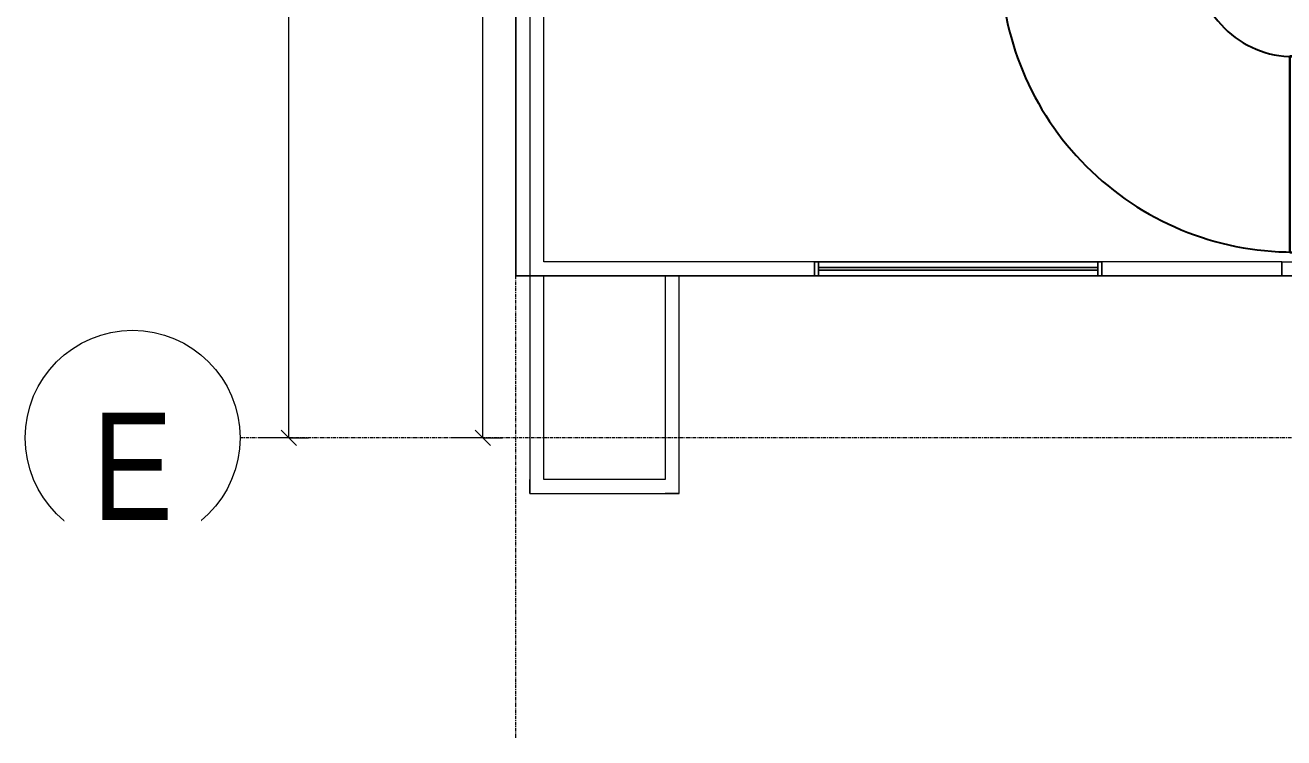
# Model space of a CAD drawing. Header units: millimetres. Extents: x -21807 to 22087, y 36760 to 60640.
# Drawn here: x -21807 to -17297, y 43362 to 45915 of the extents above; entities that cross this region are included whole.
import ezdxf

# ---------------------------------------------------------------- set-up
doc = ezdxf.new("R2010")
doc.units = ezdxf.units.MM
doc.linetypes.add('Grid Line', pattern=[22.225, 12.7, -3.175, 3.175, -3.175])
for name, color, linetype, lineweight in [('A-ANNO-DIMS', 7, 'Continuous', 9), ('A-ANNO-DIMS-110', 7, 'Continuous', 9), ('A-DETL-GENF', 7, 'Continuous', 5), ('A-WALL', 7, 'Continuous', 9), ('M-HVAC-DUCT', 7, 'Continuous', 25), ('S-GRID', 7, 'Continuous', 9), ('S-GRID-IDEN', 7, 'Continuous', 9)]:
    doc.layers.add(name, color=color, linetype=linetype, lineweight=lineweight)
for name, color, linetype, lineweight, true_color in [('A-DOOR', 5, 'Continuous', 9, 0x0000ff), ('A-FLOR', 7, 'Continuous', 9, 0x007f00), ('A-GLAZ', 7, 'Continuous', 9, 0x00007f)]:
    doc.layers.add(name, color=color, linetype=linetype, lineweight=lineweight, true_color=true_color)
doc.styles.add('Arial', font='arial.ttf', dxfattribs={"width": 0.8, "height": 385})
doc.styles.add('Arial_1', font='arial.ttf', dxfattribs={"width": 0.8, "height": 220})
doc.dimstyles.new('AK_DIM_2_0_Arial', dxfattribs={"dimscale": 304.8, "dimtxt": 224.457068, "dimasz": 0.180446, "dimexe": 0.360892, "dimexo": 0.360892, "dimgap": 0.036089, "dimtad": 1, "dimdec": 0, "dimzin": 0, "dimdsep": 46, "dimtxsty": 'Arial_1', "dimblk1": 'OBLIQUE', "dimblk2": 'OBLIQUE', "dimsah": 1, "dimcen": 0.09, "dimadec": 0, "dimazin": 0, "dimtfac": 1, "dimtdec": 4, "dimtix": 1, "dimtmove": 0, "dimatfit": 3, "dimfxl": 1, "dimtvp": 1, "dimtolj": 1, "dimtzin": 0, "dimarcsym": 2})

# ---------------------------------------------------------------- blocks, each defined once
blk = doc.blocks.new('Cư_a đôi ca_nh lê_ch - _D2 _1300x2200__TrongNha-1164139-MẶT BẰNG HỆ THỐNG GIÓ CẤP AHU')
at = {"layer": 'A-DETL-GENF', "color": 253, "lineweight": 9, "true_color": 0xaaaaaa}
for p, q in [((-785, -25), (-745, -25)), ((-785, -25), (-785, -825)), ((-745, -25), (-745, -825)), ((435, -25), (395, -25)), ((395, -25), (395, -445)), ((435, -25), (435, -445)), ((435, -445), (395, -445)), ((-785, -825), (-745, -825))]:
    blk.add_line(p, q, dxfattribs=at)
for centre, radius, start, end in [((-785, -25), 800, 270, 360), ((435, -25), 420, 180, 270)]:
    blk.add_arc(centre, radius, start, end, dxfattribs=at)
at = {"layer": 'A-DOOR', "color": 161, "lineweight": 13, "true_color": 0xaaaaff}
for p, q in [((-825, -25), (-825, 25)), ((-825, 25), (-785, 25)), ((-825, 25), (-785, 25)), ((-825, -25), (-825, 25)), ((-785, 25), (-785, -25)), ((-785, -25), (-785, 25)), ((435, -25), (435, 25)), ((435, 25), (475, 25)), ((435, 25), (475, 25)), ((435, -25), (435, 25)), ((475, 25), (475, -25)), ((475, -25), (475, 25)), ((-785, -25), (-825, -25)), ((-785, -25), (-825, -25)), ((475, -25), (435, -25)), ((475, -25), (435, -25))]:
    blk.add_line(p, q, dxfattribs=at)
blk = doc.blocks.new('AK_OViewTuongPanel - 1000x1200-V13-MẶT BẰNG HỆ THỐNG GIÓ CẤP AHU')
at = {"layer": 'A-GLAZ', "true_color": 0xaaaaaa}
h = blk.add_hatch(dxfattribs=at)
h.set_pattern_fill('FP_8', color=253, style=0, pattern_type=2)
h.set_pattern_definition([(217.5, (-20263.59, 45041.94), (3.52028, -107.6708), [7.376, -77.561, 7.376, -87.62, -90.805]), (217.5, (-20263.59, 45041.94), (3.52028, -107.6708), [-179.934, 7.376, -83.429]), (187.5, (-20263.59, 45041.94), (-98.89488, -157.70153), [7.376, -38.445, 7.376, -69.179, -29.337]), (187.5, (-20263.59, 45041.94), (-98.89488, -157.70153), [-122.377, 7.376, -21.961]), (147.5, (-20194.86, 45041.94), (-174.01878, -0.31631), [7.376, -20.564, 7.376, -93.208, -131.318]), (147.5, (-20194.86, 45041.94), (-174.01878, -0.31631), [-128.524, 7.376, -123.942]), (137.5, (-20194.86, 45041.94), (-167.9829, -49.0445), [7.376, -6.594, 7.376, -58.562, -75.438]), (137.5, (-20194.86, 45041.94), (-167.9829, -49.0445), [-79.908, 7.376, -68.062])])
h.paths.add_polyline_path([(515, 25), (500, 25), (500, -25), (515, -25)])
h.paths.add_polyline_path([(-515, 25), (-515, -25), (-500, -25), (-500, 25)])
at = {"layer": 'A-GLAZ', "color": 9, "lineweight": 13, "true_color": 0xaaaad4}
for p, q in [((-515, 25), (515, 25)), ((-515, -25), (-515, 25)), ((-515, 25), (-515, -25)), ((-500, 25), (-515, 25)), ((-500, 25), (-500, -25)), ((500, 25), (-500, 25)), ((-500, -25), (-500, 25)), ((500, 5), (-500, 5)), ((-500, 5), (-500, -5)), ((-500, -5), (-500, 5)), ((-500, 5), (500, 5)), ((500, -25), (500, 25)), ((515, 25), (500, 25)), ((500, 25), (500, -25)), ((500, -5), (500, 5)), ((500, 5), (500, -5)), ((515, 25), (515, -25)), ((515, -25), (515, 25)), ((515, -25), (-515, -25)), ((-515, -25), (-500, -25)), ((-500, -5), (500, -5)), ((500, -5), (-500, -5)), ((-500, -25), (500, -25)), ((500, -25), (515, -25))]:
    blk.add_line(p, q, dxfattribs=at)
blk = doc.blocks.new('AK-SGS-M3-A_rvt-1-MẶT BẰNG HỆ THỐNG GIÓ CẤP AHU')
at = {"layer": 'A-WALL', "color": 253, "lineweight": 13, "true_color": 0xaaaaaa}
for p, q in [((-19998.6, 58436.9), (-19998.6, 44286.9)), ((-19998.6, 58436.9), (-19998.6, 44286.9)), ((-19948.6, 45066.9), (-19948.6, 49431.9)), ((-19948.6, 45066.9), (-19948.6, 49431.9)), ((-18978.6, 45066.9), (-19948.6, 45066.9)), ((-17303.6, 45066.9), (-19948.6, 45066.9)), ((-18978.6, 45016.9), (-18978.6, 45066.9)), ((-18978.6, 45016.9), (-18978.6, 45066.9)), ((-18978.6, 45066.9), (-17948.6, 45066.9)), ((-17303.6, 45066.9), (-17948.6, 45066.9)), ((-17948.6, 45066.9), (-17948.6, 45016.9)), ((-17948.6, 45066.9), (-17948.6, 45016.9)), ((-17303.6, 45016.9), (-17303.6, 45066.9)), ((-17303.6, 45066.9), (-17303.6, 45016.9)), ((-19948.6, 45016.9), (-19513.6, 45016.9)), ((-19948.6, 45016.9), (-19513.6, 45016.9)), ((-19948.6, 44286.9), (-19948.6, 45016.9)), ((-19948.6, 44286.9), (-19948.6, 45016.9)), ((-19513.6, 45016.9), (-19513.6, 44286.9)), ((-19513.6, 45016.9), (-19513.6, 44286.9)), ((-19463.6, 45016.9), (-18978.6, 45016.9)), ((-19463.6, 45016.9), (-17303.6, 45016.9)), ((-19463.6, 44236.9), (-19463.6, 45016.9)), ((-19463.6, 44236.9), (-19463.6, 45016.9)), ((-17948.6, 45016.9), (-18978.6, 45016.9)), ((-17948.6, 45016.9), (-17303.6, 45016.9)), ((-19998.6, 44286.9), (-19998.6, 44236.9)), ((-19998.6, 44236.9), (-19998.6, 44286.9)), ((-19513.6, 44286.9), (-19948.6, 44286.9)), ((-19513.6, 44286.9), (-19948.6, 44286.9)), ((-19998.6, 44236.9), (-19513.6, 44236.9)), ((-19998.6, 44236.9), (-19513.6, 44236.9)), ((-19513.6, 44236.9), (-19463.6, 44236.9)), ((-19463.6, 44236.9), (-19513.6, 44236.9))]:
    blk.add_line(p, q, dxfattribs=at)
at = {"layer": 'A-DOOR', "color": 9, "lineweight": 13, "true_color": 0xaaaad4, "rotation": 180}
blk.add_blockref('Cư_a đôi ca_nh lê_ch - _D2 _1300x2200__TrongNha-1164139-MẶT BẰNG HỆ THỐNG GIÓ CẤP AHU', (-16828.6, 45041.9), dxfattribs=at)
at = {"layer": 'A-GLAZ', "color": 9, "lineweight": 13, "true_color": 0xaaaad4, "rotation": 180}
blk.add_blockref('AK_OViewTuongPanel - 1000x1200-V13-MẶT BẰNG HỆ THỐNG GIÓ CẤP AHU', (-18463.6, 45041.9), dxfattribs=at)
blk = doc.blocks.new('Cut_ChuNhat_NepC1 - 1 W-2172974-MẶT BẰNG HỆ THỐNG GIÓ CẤP AHU')
at = {"layer": 'M-HVAC-DUCT', "color": 5, "true_color": 0x0000ff}
for p, q in [((-352, 712.5), (352, 712.5)), ((352, 712.5), (-352, 712.5)), ((-352, 712.5), (-352, 687.5)), ((-352, 687.5), (-352, 712.5)), ((-352, 687.5), (352, 687.5)), ((352, 687.5), (-352, 687.5)), ((-350, 700), (350, 700)), ((350, 700), (-350, 700)), ((352, 687.5), (352, 712.5)), ((352, 687.5), (352, 712.5)), ((-712.5, -352), (-712.5, 352)), ((-712.5, 352), (-712.5, -352)), ((-712.5, 352), (-687.5, 352)), ((-712.5, 352), (-687.5, 352)), ((-700, 350), (-700, -350)), ((-700, -350), (-700, 350)), ((-687.5, -352), (-687.5, 352)), ((-687.5, 352), (-687.5, -352)), ((-687.5, -352), (-712.5, -352)), ((-712.5, -352), (-687.5, -352))]:
    blk.add_line(p, q, dxfattribs=at)
for radius in [350, 350, 1050, 1050]:
    blk.add_arc((-700, 700), radius, 270, 0, dxfattribs=at)
blk = doc.blocks.new('AK-SGS-M3-Hrvt_rvt-1-MẶT BẰNG HỆ THỐNG GIÓ CẤP AHU')
at = {"layer": 'A-FLOR', "color": 9, "true_color": 0xaad4aa}
for p, q in [((-20048.6, 45016.9), (-20048.6, 58166.9)), ((-20048.6, 58166.9), (-20048.6, 45016.9)), ((14251.4, 45016.9), (-20048.6, 45016.9)), ((-20048.6, 45016.9), (14251.4, 45016.9))]:
    blk.add_line(p, q, dxfattribs=at)
at = {"layer": 'M-HVAC-DUCT', "color": 5, "lineweight": 25, "true_color": 0x0000ff, "rotation": 270.0000000000001}
blk.add_blockref('Cut_ChuNhat_NepC1 - 1 W-2172974-MẶT BẰNG HỆ THỐNG GIÓ CẤP AHU', (-17962.4, 45452.4), dxfattribs=at)
blk = doc.blocks.new('Grid - M_Grid Head - Circle-116537-MẶT BẰNG HỆ THỐNG GIÓ CẤP AHU')
at = {"layer": 'S-GRID-IDEN'}
blk.add_circle((0, 0), 3.5, dxfattribs=at)
blk = doc.blocks.new('DIMBLOCK6-MẶT BẰNG HỆ THỐNG GIÓ CẤP AHU')
at = {"layer": 'A-ANNO-DIMS-110'}
for p, q in [((-20167.3, 51436.9), (-20194.8, 51464.4)), ((-20167.3, 51436.9), (-20277.3, 51436.9)), ((-20167.3, 44436.9), (-20167.3, 51436.9)), ((-20167.3, 51436.9), (-20139.8, 51409.4)), ((-20167.3, 51436.9), (-20096.2, 51436.9)), ((-20167.3, 44436.9), (-20277.3, 44436.9)), ((-20167.3, 44436.9), (-20194.8, 44464.4)), ((-20167.3, 44436.9), (-20139.8, 44409.4)), ((-20167.3, 44436.9), (-20096.2, 44436.9))]:
    blk.add_line(p, q, dxfattribs=at)
at = {"layer": 'A-ANNO-DIMS-110', "color": 0, "insert": (-20463.9, 47667.6), "char_height": 220, "width": 646.436, "attachment_point": 1, "rotation": 90, "line_spacing_factor": 0.941778, "style": 'Arial_1'}
blk.add_mtext('7000', dxfattribs=at)
blk = doc.blocks.new('_Oblique')
at = {"color": 0, "linetype": 'ByBlock', "lineweight": -2}
blk.add_line((-0.5, -0.5), (0.5, 0.5), dxfattribs=at)
blk = doc.blocks.new('DIMBLOCK8-MẶT BẰNG HỆ THỐNG GIÓ CẤP AHU')
at = {"layer": 'A-ANNO-DIMS-110'}
for p, q in [((-20862.1, 58436.9), (-20889.6, 58464.4)), ((-20862.1, 58436.9), (-20972.1, 58436.9)), ((-20862.1, 44436.9), (-20862.1, 58436.9)), ((-20862.1, 58436.9), (-20834.6, 58409.4)), ((-20862.1, 58436.9), (-20791, 58436.9)), ((-20862.1, 44436.9), (-20972.1, 44436.9)), ((-20862.1, 44436.9), (-20889.6, 44464.4)), ((-20862.1, 44436.9), (-20834.6, 44409.4)), ((-20862.1, 44436.9), (-20791, 44436.9))]:
    blk.add_line(p, q, dxfattribs=at)
at = {"layer": 'A-ANNO-DIMS-110', "color": 0, "insert": (-21158.7, 51100.3), "char_height": 220, "width": 808.045, "attachment_point": 1, "rotation": 90, "line_spacing_factor": 0.941778, "style": 'Arial_1'}
blk.add_mtext('14000', dxfattribs=at)

msp = doc.modelspace()

# ---------------------------------------------------------------- linework, layer by layer
at = {"layer": 'S-GRID', "linetype": 'Grid Line'}
for p, q in [((-20048.6, 43361.9), (-20048.6, 59870.5)), ((14623.1, 44436.9), (-21036.6, 44436.9))]:
    msp.add_line(p, q, dxfattribs=at)

# ---------------------------------------------------------------- block references
at = {"lineweight": 5}
for name in ['AK-SGS-M3-Hrvt_rvt-1-MẶT BẰNG HỆ THỐNG GIÓ CẤP AHU', 'AK-SGS-M3-A_rvt-1-MẶT BẰNG HỆ THỐNG GIÓ CẤP AHU']:
    msp.add_blockref(name, (0, 0), dxfattribs=at)
at = {"layer": 'S-GRID-IDEN', "xscale": 110, "yscale": 110, "zscale": 110, "rotation": 89.9999999999998}
msp.add_blockref('Grid - M_Grid Head - Circle-116537-MẶT BẰNG HỆ THỐNG GIÓ CẤP AHU', (-21421.6, 44436.9), dxfattribs=at)

# ---------------------------------------------------------------- dimensions: what is measured, and where the dimension line sits
at = {"layer": 'A-ANNO-DIMS'}
dim = msp.add_linear_dim(base=(-20167.3, 51436.9), p1=(-20206.2, 44436.9), p2=(-20206.2, 51436.9), angle=90, dimstyle='AK_DIM_2_0_Arial', override={"dimpost": '<>', "dimfxl": 7000}, dxfattribs=at)
dim.commit()
dim.dimension.update_dxf_attribs({"geometry": 'DIMBLOCK6-MẶT BẰNG HỆ THỐNG GIÓ CẤP AHU', "text_midpoint": (-20290.6, 47936.9)})

# ---------------------------------------------------------------- next in the draw order: texts
at = {"layer": 'S-GRID-IDEN', "insert": (-21421.4, 44334.9), "char_height": 385, "width": 297.44, "attachment_point": 5, "line_spacing_factor": 0.936439, "style": 'Arial', "bg_fill": 3, "box_fill_scale": 1.25, "bg_fill_color": 256, "bg_fill_true_color": 13158600, "bg_fill_transparency": 0}
msp.add_mtext('\\pxqc,t2.90286,5.80571,8.70857,11.61143,14.51429,17.41714,20.32,23.22286,26.12571,29.02857,31.93143,34.83429,37.73714,40.64,43.54286,46.44571,49.34857,52.25143,55.15429,58.05714,60.96,63.86286,66.76571,69.66857,72.57143,75.47429,78.37714,81.28,84.18286,87.08571,89.98857,92.89143;{E}', dxfattribs=at)

# ---------------------------------------------------------------- next in the draw order: dimensions: what is measured, and where the dimension line sits
at = {"layer": 'A-ANNO-DIMS'}
dim = msp.add_linear_dim(base=(-20862.1, 58436.9), p1=(-20901, 44436.9), p2=(-20901, 58436.9), angle=90, dimstyle='AK_DIM_2_0_Arial', override={"dimpost": '<>', "dimfxl": 14000}, dxfattribs=at)
dim.commit()
dim.dimension.update_dxf_attribs({"geometry": 'DIMBLOCK8-MẶT BẰNG HỆ THỐNG GIÓ CẤP AHU', "text_midpoint": (-20985.4, 51436.9)})

doc.saveas('drawing.dxf')
